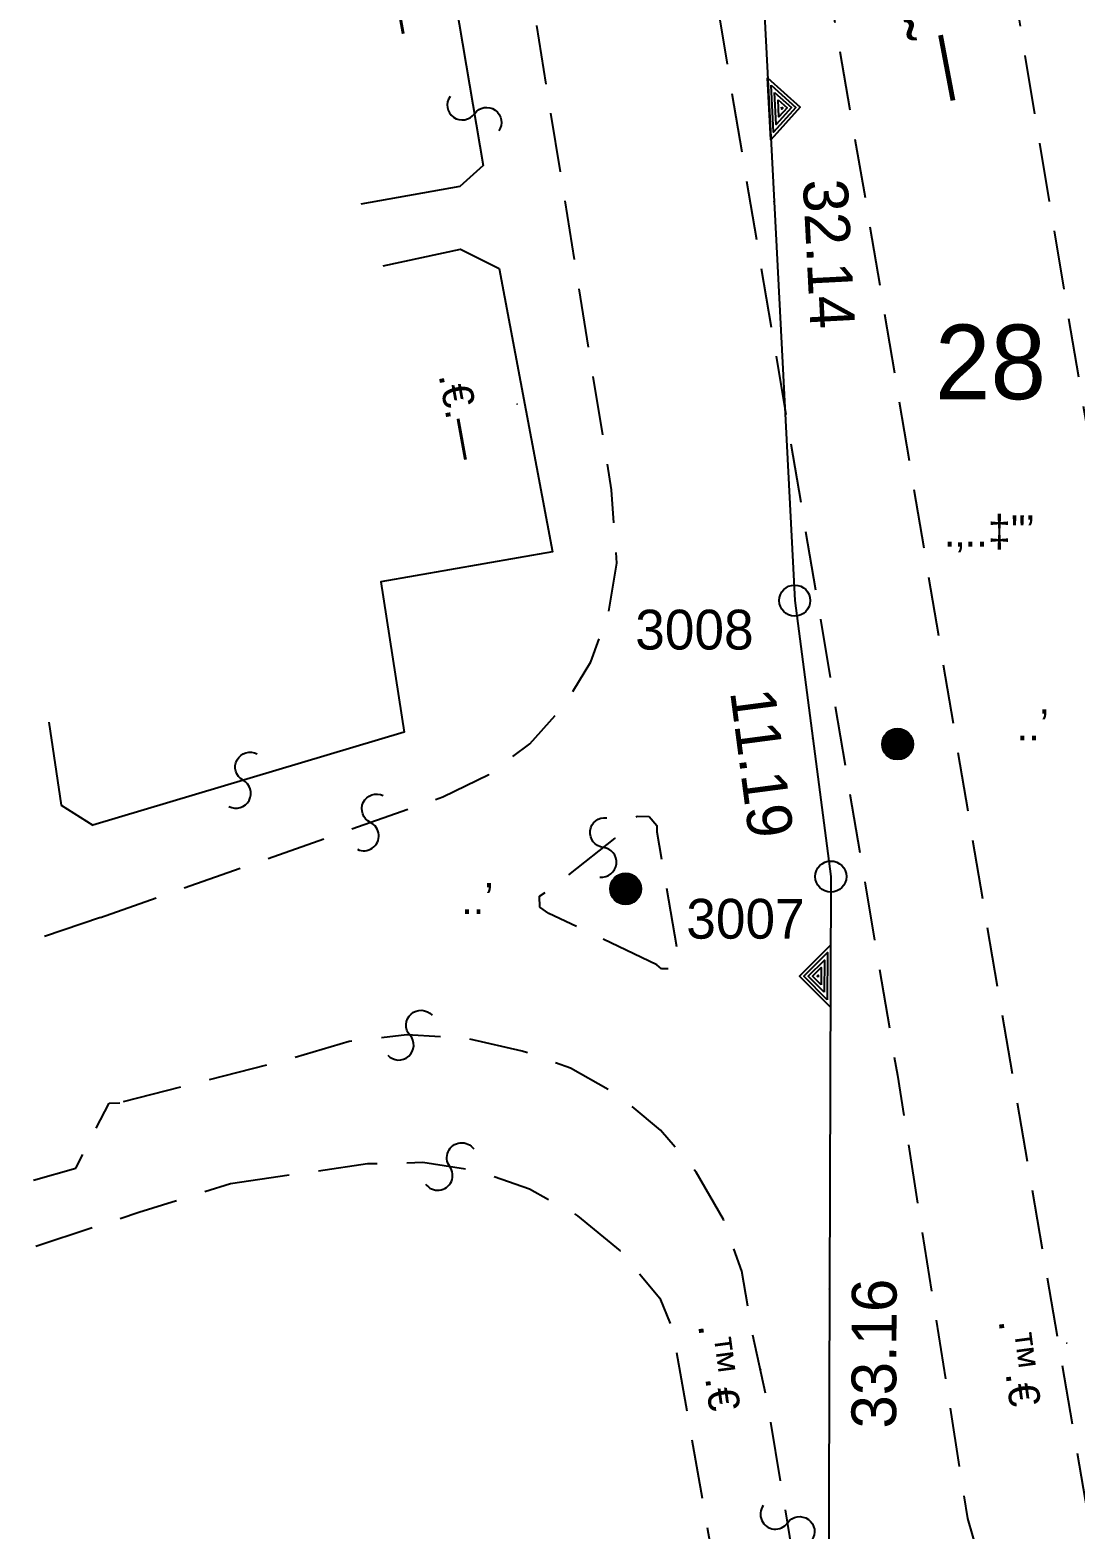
# Model space of a CAD drawing. Extents: x 160399 to 161261, y 619798 to 620526.
# Drawn here: x 160689.1 to 160731.1, y 620117.5 to 620177.8 of the extents above; entities that cross this region are included whole.
import ezdxf
from ezdxf.enums import TextEntityAlignment as Align

# ---------------------------------------------------------------- set-up
doc = ezdxf.new("R2010")
doc.units = 0
doc.header["$LTSCALE"] = 0.3749999999999999
doc.header["$MEASUREMENT"] = 0
doc.linetypes.add('HIDDEN', pattern=[9.524999999999999, 6.35, -3.175])
doc.layers.get('0').update_dxf_attribs({"linetype": 'CONTINUOUS'})
for name, color, linetype in [('FNCS012', 3, 'CONTINUOUS'), ('PCLP001', 7, 'CONTINUOUS'), ('PCLS001', 2, 'CONTINUOUS'), ('PCLS002', 2, 'CONTINUOUS'), ('PCLS007', 4, 'CONTINUOUS'), ('PH-ELCS001', 3, 'CONTINUOUS'), ('PH-FNCP000', 3, 'CONTINUOUS'), ('PH-LGTS008', 3, 'CONTINUOUS'), ('PH-RODP021', 3, 'HIDDEN'), ('PH-RODP026', 3, 'HIDDEN'), ('PH-RODP028', 3, 'HIDDEN'), ('RODS001', 7, 'CONTINUOUS'), ('RODS004', 3, 'CONTINUOUS'), ('SRVS007', 2, 'CONTINUOUS'), ('UD_PCLS008', 11, 'CONTINUOUS')]:
    doc.layers.add(name, color=color, linetype=linetype)
doc.styles.add('HEBTXT', font='hebtxt')

# ---------------------------------------------------------------- blocks, each defined once
blk = doc.blocks.new('ELCS001')
for p, q in [((0.5656850000086706, -0.5656850000377744), (-0.5656850000086706, 0.5656850000377744)), ((-0.5656850000086706, -0.5656850000377744), (0.5656850000086706, 0.5656850000377744))]:
    blk.add_line(p, q)
for points in [[(-1, -1), (-1, 1), (1, 1), (1, -1)], [(-1, -1), (-1, 0), (0, 0), (0, -1)]]:
    blk.add_lwpolyline(points, close=True)
blk.add_circle((0, 0), 0.8)
blk.add_solid([(-1, -1), (1, -1), (-1, 1), (1, 1)])
at = {"style": 'HEBTXT', "flags": 8}
blk.add_attdef('DESC', text='', height=1.5, dxfattribs=at).set_placement((-1.473001449834555, 2.18139922444243), align=Align.CENTER)
at = {"style": 'HEBTXT'}
blk.add_attdef('POLE_NUM', (1.279904694791185, 1.919782298966311), '', height=1.5, dxfattribs=at)
at = {"style": 'HEBTXT', "flags": 1}
blk.add_attdef('NOTE', (1.5, -3.645046143908985), '', height=1.5, dxfattribs=at)
blk = doc.blocks.new('*X11')
at = {"color": 0}
for p, q in [((-0.5, 0), (0.5, 0)), ((-0.4989909192560522, 0.03175), (0.4989909192560522, 0.03175)), ((-0.4959513585020209, 0.0635), (0.4959513585020208, 0.0635)), ((-0.4908435977987285, 0.09525), (0.4908435977987285, 0.09525)), ((-0.4836021091765419, 0.127), (0.4836021091765419, 0.127)), ((-0.4741291358902129, 0.15875), (0.4741291358902129, 0.15875)), ((-0.4622875187586185, 0.1905), (0.4622875187586185, 0.1905)), ((-0.4478894255282212, 0.22225), (0.4478894255282212, 0.22225)), ((-0.4306785344082057, 0.254), (0.4306785344082057, 0.254)), ((-0.4103010327795922, 0.28575), (0.4103010327795922, 0.28575)), ((-0.3862560679135021, 0.3175), (0.3862560679135021, 0.3175)), ((-0.3578050272145432, 0.34925), (0.3578050272145432, 0.34925)), ((-0.3237885112229895, 0.381), (0.3237885112229895, 0.381)), ((-0.2822010586443644, 0.41275), (0.2822010586443644, 0.41275)), ((-0.2289535979188796, 0.4445), (0.2289535979188796, 0.4445)), ((-0.1522692927021072, 0.47625), (0.1522692927021072, 0.47625)), ((-0.4989909192560522, -0.03175), (0.4989909192560522, -0.03175)), ((-0.4959513585020209, -0.0635), (0.4959513585020208, -0.0635)), ((-0.4908435977987285, -0.09525), (0.4908435977987285, -0.09525)), ((-0.4836021091765419, -0.127), (0.4836021091765419, -0.127)), ((-0.4741291358902129, -0.15875), (0.4741291358902129, -0.15875)), ((-0.4622875187586185, -0.1905), (0.4622875187586185, -0.1905)), ((-0.4478894255282212, -0.22225), (0.4478894255282212, -0.22225)), ((-0.4306785344082057, -0.254), (0.4306785344082057, -0.254)), ((-0.4103010327795922, -0.28575), (0.4103010327795922, -0.28575)), ((-0.3862560679135021, -0.3175), (0.3862560679135021, -0.3175)), ((-0.3578050272145432, -0.34925), (0.3578050272145432, -0.34925)), ((-0.3237885112229895, -0.381), (0.3237885112229895, -0.381)), ((-0.2822010586443644, -0.41275), (0.2822010586443644, -0.41275)), ((-0.2289535979188796, -0.4445), (0.2289535979188796, -0.4445)), ((-0.1522692927021072, -0.47625), (0.1522692927021072, -0.47625))]:
    blk.add_line(p, q, dxfattribs=at)
blk = doc.blocks.new('LGTS008')
blk.add_circle((0, 0), 0.5)
blk.add_blockref('*X11', (0, 0))
at = {"style": 'HEBTXT', "flags": 8}
blk.add_attdef('DESC', text='', height=1.5, dxfattribs=at).set_placement((-3.815126273058195, -0.6481117895361033), align=Align.CENTER)
at = {"style": 'HEBTXT', "flags": 9}
blk.add_attdef('ID', (0, -2.842750834517413), '', height=1.5, dxfattribs=at)
blk = doc.blocks.new('RODS004')
blk.add_circle((0, 0), 0.001)
blk = doc.blocks.new('FNCS012')
blk.add_circle((0, 0), 0.001)
blk = doc.blocks.new('PCLS002')
blk.add_lwpolyline([(-0.8485281374238571, -0.8485281374238571, 1), (0, 0, -1), (0.8485281374238571, 0.8485281374238571, -1)], format="xyb")
blk = doc.blocks.new('RODS001')
blk.add_circle((0, 0), 0.001)
blk = doc.blocks.new('PCLS008')
at = {"style": 'HEBTXT', "flags": 1}
blk.add_attdef('CAPTION', text='', height=1.5, dxfattribs=at).set_placement((-0.1651017121039331, -14.19119258294813), align=Align.CENTER)
blk = doc.blocks.new('SRVS007')
blk.add_circle((0, 0), 0.5)
at = {"style": 'HEBTXT'}
blk.add_attdef('NAME', text='', height=1.8, dxfattribs=at).set_placement((-0.01061771158461622, -2.996116567604858), align=Align.CENTER)
for tag, flags, p in [('KIND', 1, (1.110223024625157e-16, -6.042079831357224, -0.001)), ('HEIGHT', 1, (1.040834085586084e-16, -7.999999999999998, -0.001)), ('SOURCE-CODE', 9, (1.110223024625157e-16, -9.957920168642774, -0.001)), ('MARK-CODE', 9, (1.110223024625157e-16, -11.91584033728554, -0.0009999999999999998))]:
    blk.add_attdef(tag, text='', height=1.8, dxfattribs=dict(at, flags=flags)).set_placement(p, align=Align.CENTER)
blk = doc.blocks.new('PCLS007')
blk.add_circle((0, 0), 0.003125)
blk = doc.blocks.new('SU93_41L')
for points in [[(-1, 0), (0, 1), (1, 0)], [(-0.7585786437626905, 0.09999999999999998), (-7.317459302679231e-17, 0.8585786437626906), (0.7585786437626905, 0.09999999999999999)], [(-0.5171572875253809, 0.2), (-1.00281491009582e-16, 0.7171572875253809), (0.5171572875253808, 0.2)], [(-0.2757359312880714, 0.3), (-1.006676197321423e-16, 0.5757359312880714), (0.2757359312880712, 0.3)], [(-0.03431457505076198, 0.4), (-1.236166001407265e-16, 0.4343145750507619), (0.03431457505076168, 0.4000000000000001)]]:
    blk.add_lwpolyline(points, close=True)
blk = doc.blocks.new('SU93_41R')
for points in [[(1, 0), (0, -1), (-1, 0)], [(0.7585786437626905, -0.09999999999999998), (7.317459302679231e-17, -0.8585786437626906), (-0.7585786437626905, -0.09999999999999999)], [(0.5171572875253809, -0.2), (1.00281491009582e-16, -0.7171572875253809), (-0.5171572875253808, -0.2)], [(0.2757359312880714, -0.3), (1.006676197321423e-16, -0.5757359312880714), (-0.2757359312880712, -0.3)], [(0.03431457505076198, -0.4), (1.236166001407265e-16, -0.4343145750507619), (-0.03431457505076168, -0.4000000000000001)]]:
    blk.add_lwpolyline(points, close=True)

msp = doc.modelspace()

# ---------------------------------------------------------------- linework, layer by layer
at = {"layer": 'PCLP001', "flags": 128}
msp.add_lwpolyline([(160718.1607802073, 620186.9515514701), (160719.8241622198, 620154.8591664054), (160721.277255529, 620143.7628695169), (160721.163148629, 620110.5988483074), (160719.181829914, 620102.6410271768), (160717.407442368, 620095.5143298921), (160715.8250856064, 620084.327427647), (160715.828294374, 620072.1555515624), (160716.6298576491, 620063.8974347656)], dxfattribs=at)
at = {"layer": 'PH-FNCP000'}
for points in [[(160700.953, 620188.349, 33.099), (160703.389, 620188.7590000001, 33.099), (160704.681, 620187.797, 33.099), (160707.299, 620172.349, 33.099), (160706.356, 620171.505, 33.099), (160702.38, 620170.799, 33.099)], [(160703.286, 620168.316, 33.099), (160706.385, 620168.995, 33.635), (160707.938, 620168.213, 33.581), (160710.09, 620156.822, 33.233), (160703.19, 620155.618, 33.501), (160704.126, 620149.574, 33.568), (160691.605, 620145.8350000001, 33.4)], [(160689.845, 620149.974, 33.675), (160690.33, 620146.6340000001, 33.447), (160691.605, 620145.8350000001, 33.447)]]:
    msp.add_polyline3d(points, dxfattribs=at)
at = {"layer": 'PH-RODP021', "flags": 128}
for points in [[(160892, 620297.109), (160864.639, 620292.06), (160842.458, 620288.2910000001), (160817.974, 620284.3990000001), (160794.42, 620281.2320000001), (160792.78, 620281.143), (160777.902, 620278.2910000001), (160766.296, 620276.0380000001), (160755.581, 620273.8990000001), (160732.106, 620272.1710000001), (160728.645, 620271.7860000001), (160726.281, 620271.219), (160724.04, 620270.278), (160721.98, 620268.9870000001), (160720.496, 620267.7220000001), (160718.195, 620265.116), (160717.139, 620262.819), (160716.452, 620260.385), (160716.151, 620257.875), (160716.263, 620255.187), (160718.52, 620239.926), (160723.117, 620212.598), (160731.524, 620162.0780000001), (160738.579, 620119.001), (160744.217, 620080.8030000001), (160744.614, 620078.1120000001), (160745.121, 620075.8330000001), (160746.003, 620073.672), (160747.74, 620071.0530000001), (160749.426, 620069.299), (160751.373, 620067.8400000001), (160753.529, 620066.714), (160755.778, 620065.966), (160758.804, 620065.6900000001), (160761.841, 620065.809), (160763.49, 620066.04), (160764.526, 620067.52), (160778.776, 620069.4680000001), (160780.205, 620070.113), (160781.429, 620071.0930000001), (160782.37, 620072.3470000001), (160782.962, 620073.7760000001), (160781.469, 620088.763), (160781.036, 620089.731), (160780.279, 620090.4750000001), (160779.304, 620090.892), (160778.455, 620090.949), (160765.644, 620089.0630000001), (160764.04, 620100.515), (160763.05, 620100.287), (160760.517, 620117.997), (160764.352, 620118.657), (160764.693, 620119.052), (160764.759, 620119.802), (160763.909, 620127.5390000001), (160763.613, 620128.2490000001), (160763.151, 620128.402), (160759.56, 620127.878), (160756.207, 620145.8740000001), (160771.44, 620148.6730000001), (160772.828, 620139.403), (160770.05, 620138.9580000001), (160769.408, 620138.6630000001), (160769.201, 620138.148), (160769.215, 620137.5390000001), (160769.59, 620137.084), (160769.978, 620136.7890000001), (160770.788, 620136.797), (160773.787, 620137.221), (160774.516, 620137.865), (160774.857, 620138.186), (160775.024, 620138.829), (160775.11, 620139.4180000001), (160774.982, 620140.201), (160770.775, 620166.1640000001), (160770.666, 620167.831), (160770.451, 620168.8080000001), (160769.928, 620169.4230000001), (160769.419, 620169.7980000001), (160768.489, 620169.797), (160761.588, 620168.807), (160757.161, 620200.473), (160761.719, 620201.28), (160761.362, 620203.643), (160771.803, 620205.0850000001), (160774.431, 620187.02), (160771.185, 620186.388), (160770.301, 620186.0390000001), (160770.255, 620185.5430000001), (160770.349, 620185.081), (160770.945, 620184.721), (160771.481, 620184.694), (160775.858, 620185.381), (160776.492, 620180.241), (160772.048, 620179.42), (160771.245, 620179.145), (160771.205, 620178.6490000001), (160771.36, 620178.228), (160775.661, 620174.376), (160781.545, 620137.55), (160782.418, 620136.978), (160783.721, 620136.782), (160786.566, 620137.24), (160787.142, 620137.537), (160787.449, 620138.419), (160787.214, 620139.2420000001), (160786.728, 620139.6780000001), (160786.08, 620139.755), (160785.754, 620139.636), (160783.124, 620138.997), (160778.794, 620166.305), (160793.82, 620168.7220000001), (160796.838, 620148.3150000001), (160793.505, 620147.836), (160792.992, 620147.591), (160792.762, 620147.071), (160792.81, 620146.738), (160794.318, 620137.3), (160794.617, 620136.7740000001), (160795.176, 620136.544), (160795.617, 620136.626), (160798.609, 620136.983), (160799.175, 620132.4580000001), (160795.14, 620131.685), (160794.553, 620131.4480000001), (160794.221, 620130.91), (160794.204, 620130.5190000001), (160795.039, 620124.381), (160795.083, 620123.795), (160795.487, 620123.368), (160796.305, 620123.378), (160800.442, 620123.724), (160804.031, 620094.005), (160788.83, 620092.0630000001), (160788.108, 620091.55), (160787.681, 620090.7740000001), (160787.607, 620090.1070000001), (160789.219, 620076.6070000001), (160789.582, 620075.202), (160790.31, 620073.947), (160791.348, 620072.934), (160792.621, 620072.2370000001), (160794.034, 620071.908), (160795.241, 620071.9330000001), (160807.624, 620073.517), (160809.004, 620072.327), (160816.668, 620073.579), (160818.945, 620074.407), (160821.058, 620075.594), (160822.951, 620077.106), (160824.574, 620078.905), (160825.885, 620080.944), (160826.848, 620083.167), (160827.438, 620085.517), (160827.64, 620087.932), (160827.558, 620089.5210000001), (160827.395, 620092.4870000001), (160825.17, 620094.513), (160824.131, 620125.044), (160825.22, 620131.8150000001), (160826.696, 620138.511), (160828.553, 620145.113), (160829.693, 620148.572), (160832.331, 620154.733), (160834.44, 620155.0970000001), (160836.812, 620159.39), (160841.211, 620166.2420000001), (160849.335, 620176.157), (160851.997, 620179.0040000001), (160852.242, 620181.7890000001), (160859.654, 620187.513), (160868.324, 620193.2180000001), (160871.19, 620192.3030000001), (160877.572, 620196.5800000001), (160884.423, 620200.937), (160898.172, 620203.1630000001)], [(160691.913, 620142.12), (160705.672, 620146.966), (160707.526, 620147.868), (160709.174, 620149.106), (160710.558, 620150.635), (160711.625, 620152.3990000001), (160712.338, 620154.334), (160712.67, 620156.3690000001), (160712.462, 620159.309), (160708.274, 620185.346), (160701.361, 620226.91), (160697.1, 620252.1100000001), (160696.367, 620256.0850000001), (160695.448, 620258.762), (160694.337, 620260.89), (160692.894, 620262.8080000001), (160691.157, 620264.464), (160689.172, 620265.814), (160686.993, 620266.821), (160684.679, 620267.4580000001), (160683.336, 620267.648), (160670.932, 620268.199)], [(160691.913, 620142.12), (160687.979, 620140.7810000001), (160685.588, 620141.984), (160685.2279893157, 620141.8638561305)], [(160723.5003174397, 620020.1046699483), (160723.714, 620021.407), (160725.461, 620035.674), (160726.286, 620048.2930000001), (160726.309, 620060.6100000001), (160725.727, 620074.319), (160724.005, 620090.772), (160720.781, 620110.256), (160718.748, 620122.5240000001), (160718.062, 620125.7170000001), (160717.7, 620127.893), (160716.957, 620129.9700000001), (160715.857, 620131.883), (160714.435, 620133.569), (160712.735, 620134.9750000001), (160710.812, 620136.0580000001), (160708.861, 620136.747), (160706.575, 620137.265), (160704.235, 620137.393), (160701.907, 620137.1270000001), (160699.523, 620136.424), (160692.696, 620134.67)], [(160685.7794446296, 620130.5938378278), (160690.919, 620132.035), (160692.269, 620134.653)], [(160692.269, 620134.653), (160692.696, 620134.67)]]:
    msp.add_lwpolyline(points, dxfattribs=at)
at = {"layer": 'PH-RODP026', "flags": 128}
for points in [[(160697.146, 620131.4280000001), (160702.655, 620132.2220000001), (160704.872, 620132.2740000001), (160707.064, 620131.932), (160709.161, 620131.209), (160711.097, 620130.126), (160712.811, 620128.7180000001), (160714.401, 620126.81), (160714.91, 620125.559), (160718.052, 620107.6290000001), (160722.273, 620079.826), (160723.256, 620066.386), (160723.268, 620051.907), (160721.775, 620029.6020000001), (160720.2157896187, 620020.2052547623)], [(160685.9161783613, 620127.7994288875), (160693.458, 620130.263), (160697.146, 620131.4280000001)]]:
    msp.add_lwpolyline(points, dxfattribs=at)
at = {"layer": 'PH-RODP028', "flags": 128}
for points in [[(160737.875, 620068.6810000001), (160737.918, 620073.393), (160737.168, 620081.372), (160735.744, 620093.3130000001), (160732.459, 620113.1980000001), (160727.445, 620142.4870000001), (160722.7, 620170.846), (160717.659, 620200.082), (160715.524, 620214.8130000001), (160713.791, 620221.0310000001), (160709.239, 620235.76), (160708.493, 620238.8520000001), (160707.706, 620243.1630000001), (160706.69, 620248.792), (160706.116, 620253.437), (160705.793, 620255.3910000001), (160706.357, 620268.807), (160706.508, 620271.846), (160706.112, 620272.924), (160705.596, 620272.9700000001), (160705.041, 620272.728), (160704.707, 620272.206), (160704.56, 620271.255), (160704.528, 620270.177), (160703.971, 620256.7690000001), (160704.587, 620250.358), (160706.027, 620241.8420000001), (160708.961, 620224.628), (160713.073, 620200.6730000001), (160717.866, 620171.859), (160723.95, 620135.777), (160726.771, 620117.959), (160733.655, 620093.679), (160734.564, 620087.876), (160735.536, 620079.3690000001), (160736.275, 620069.67), (160736.403, 620068.746), (160736.686, 620068.28), (160737.21, 620068.1270000001), (160737.7, 620068.366), (160737.875, 620068.6810000001)], [(160714.28, 620140.219), (160709.94, 620142.277), (160709.58, 620142.535), (160709.568, 620142.978), (160710.026, 620143.268), (160712.602, 620145.312), (160713.498, 620146.197), (160713.974, 620146.184), (160714.279, 620145.8180000001), (160714.288, 620145.555), (160715.089, 620140.8230000001), (160715.191, 620140.388), (160714.91, 620140.0430000001), (160714.464, 620140.055), (160714.28, 620140.219)]]:
    msp.add_lwpolyline(points, close=True, dxfattribs=at)

# ---------------------------------------------------------------- block references
at = {"layer": 'FNCS012'}
ref = msp.add_blockref('FNCS012', (160706.1621203956, 620179.8817669011), dxfattribs=dict(at, xscale=1.25, yscale=1.25, zscale=1.25, rotation=280.2623424341045))
ref.add_attrib('FENCE_TYPE', '.€.—', dxfattribs={"layer": '0', "height": 1.25, "rotation": 280.2623424341045, "style": 'HEBTXT', "flags": 8}).set_placement((160703.3170597843, 620179.3048788982), align=Align.CENTER)
ref = msp.add_blockref('FNCS012', (160708.6649817144, 620162.7577979622), dxfattribs=dict(at, xscale=1.25, yscale=1.25, zscale=1.25, rotation=280.2623424341045))
ref.add_attrib('FENCE_TYPE', '.€.—', dxfattribs={"layer": '0', "height": 1.25, "rotation": 280.2623424341045, "style": 'HEBTXT', "flags": 8}).set_placement((160705.8199211031, 620162.1809099593), align=Align.CENTER)
at = {"layer": 'PCLS001', "xscale": 1.25, "yscale": 1.25, "zscale": 1.25}
for name, p, rotation in [('SU93_41L', (160718.7991367009, 620174.6354495479), 272.9670453619723), ('SU93_41R', (160721.2634717691, 620139.7567585425), 269.8028641358584)]:
    msp.add_blockref(name, p, dxfattribs=dict(at, rotation=rotation))
at = {"layer": 'PCLS002'}
for p, rotation in [((160706.9452703299, 620174.4362482594, 33.099), 279.6186278522152), ((160697.6486514692, 620147.6397450559, 33.48109044380057), 16.62658878769843), ((160702.7638125571, 620145.9417194311, 31.862), 19.40256083729152), ((160712.1288542878, 620144.9365691631, 31.855), 38.43123587809252), ((160704.354514234, 620137.3864624692, 32.036), 356.8689922513201), ((160705.9565173507, 620132.1047915447, 31.747), 351.1320991140929), ((160719.5348446023, 620117.7758398522, 32.036), 279.3955483875367)]:
    msp.add_blockref('PCLS002', p, dxfattribs=dict(at, rotation=rotation))
at = {"layer": 'PCLS007'}
ref = msp.add_blockref('PCLS007', (160718.9924, 620170.9053, 1000), dxfattribs=dict(at, xscale=1.25, yscale=1.25, zscale=1.25, rotation=272.9670760112054))
ref.add_attrib('FRONT-LEN', '32.14', dxfattribs={"layer": '0', "height": 1.8, "rotation": 272.9670760124006, "style": 'HEBTXT'}).set_placement((160720.3033911791, 620168.7558050001), align=Align.CENTER)
ref = msp.add_blockref('PCLS007', (160720.55065, 620149.3109500001, 1000), dxfattribs=dict(at, xscale=1.25, yscale=1.25, zscale=1.25, rotation=277.4606326035569))
ref.add_attrib('FRONT-LEN', '11.19', dxfattribs={"layer": '0', "height": 1.8, "rotation": 277.4606326042788, "style": 'HEBTXT'}).set_placement((160717.6145030696, 620148.211275855), align=Align.CENTER)
ref = msp.add_blockref('PCLS007', (160721.22015, 620127.1808, 1000), dxfattribs=dict(at, xscale=1.25, yscale=1.25, zscale=1.25, rotation=89.80287592512195))
ref.add_attrib('FRONT-LEN', '33.16', dxfattribs={"layer": '0', "height": 1.8, "rotation": 89.80287592606533, "style": 'HEBTXT'}).set_placement((160723.9127406426, 620124.5789883987), align=Align.CENTER)
at = {"layer": 'PH-ELCS001'}
ref = msp.add_blockref('ELCS001', (160734.609, 620157.888, -10), dxfattribs=dict(at, xscale=1.25, yscale=1.25, zscale=1.25))
ref.add_attrib('DESC', '.‚..‡"’', dxfattribs={"layer": '0', "height": 1.25, "style": 'HEBTXT', "flags": 8}).set_placement((160727.6511586602, 620157.033417043), align=Align.CENTER)
at = {"layer": 'PH-LGTS008'}
ref = msp.add_blockref('LGTS008', (160723.96, 620149.089, 31.921), dxfattribs=dict(at, xscale=1.25, yscale=1.25, zscale=1.25))
ref.add_attrib('DESC', '..’', dxfattribs={"layer": '0', "height": 1.25, "style": 'HEBTXT', "flags": 8}).set_placement((160729.3932059176, 620149.2335490799), align=Align.CENTER)
ref = msp.add_blockref('LGTS008', (160713.027, 620143.2690000001, 31.8), dxfattribs=dict(at, xscale=1.25, yscale=1.25, zscale=1.25))
ref.add_attrib('DESC', '..’', dxfattribs={"layer": '0', "height": 1.25, "style": 'HEBTXT', "flags": 8}).set_placement((160707.0658651984, 620142.256325329), align=Align.CENTER)
at = {"layer": 'RODS001'}
ref = msp.add_blockref('RODS001', (160728.2178155492, 620181.9457814265, 31.614), dxfattribs=dict(at, rotation=100.7322455467962))
ref.add_attrib('STREET-NAME', "—˜” „€ 'ƒ™", dxfattribs={"layer": '0', "color": 11, "height": 2, "rotation": 100.7322455467962, "style": 'HEBTXT'}).set_placement((160725.7007874157, 620181.4867284908), align=Align.CENTER)
at = {"layer": 'RODS004'}
ref = msp.add_blockref('RODS004', (160718.4591167652, 620123.9391767717), dxfattribs=dict(at, xscale=1.25, yscale=1.25, zscale=1.25, rotation=277.58085243114))
ref.add_attrib('COVER_TYPE', '.™.€', dxfattribs={"layer": '0', "height": 1.25, "rotation": 277.58085243114, "style": 'HEBTXT', "flags": 8}).set_placement((160716.1731662168, 620123.9682966719), align=Align.CENTER)
ref = msp.add_blockref('RODS004', (160730.7665246146, 620125.0011666132), dxfattribs=dict(at, xscale=1.25, yscale=1.25, zscale=1.25, rotation=277.58085243114))
ref.add_attrib('COVER_TYPE', '.™.€', dxfattribs={"layer": '0', "height": 1.25, "rotation": 277.58085243114, "style": 'HEBTXT', "flags": 8}).set_placement((160728.2498917489, 620124.1491653194), align=Align.CENTER)
at = {"layer": 'SRVS007'}
ref = msp.add_blockref('SRVS007', (160719.8241622198, 620154.8591664054, 1000), dxfattribs=dict(at, xscale=1.25, yscale=1.25, zscale=1.25))
ref.add_attrib('NAME', '3008', dxfattribs={"layer": '0', "height": 1.6, "style": 'HEBTXT'}).set_placement((160715.7923672201, 620152.8907658452), align=Align.CENTER)
ref = msp.add_blockref('SRVS007', (160721.277255529, 620143.762869517, 1000), dxfattribs=dict(at, xscale=1.25, yscale=1.25, zscale=1.25))
ref.add_attrib('NAME', '3007', dxfattribs={"layer": '0', "height": 1.6, "style": 'HEBTXT'}).set_placement((160717.8455772871, 620141.2659826193), align=Align.CENTER)
at = {"layer": 'UD_PCLS008'}
ref = msp.add_blockref('PCLS008', (160727.6950238745, 620163.5805094906, 28), dxfattribs=dict(at, xscale=1.25, yscale=1.25, zscale=1.25))
ref.add_attrib('PARCEL', '28', dxfattribs={"layer": '0', "height": 3, "style": 'HEBTXT'}).set_placement((160727.6950238745, 620164.4555094904), align=Align.MIDDLE_CENTER)

doc.saveas('drawing.dxf')
